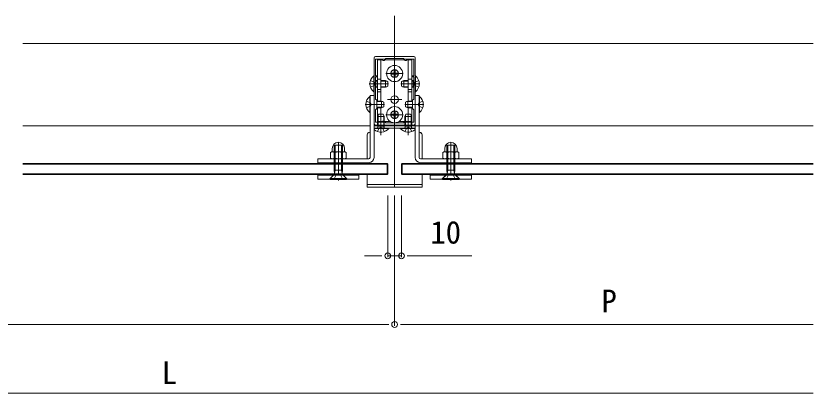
# Model space of a CAD drawing. Units: millimetres, scale not verified. Extents: x -990 to 990, y -1598 to 1604.
# Drawn here: x -291 to 290, y -515 to -240 of the extents above; entities that cross this region are included whole.
import ezdxf
from ezdxf.enums import TextEntityAlignment as Align

# ---------------------------------------------------------------- set-up
doc = ezdxf.new("R2010")
doc.units = ezdxf.units.MM
doc.header["$LTSCALE"] = 8
doc.linetypes.add('CHAIN2', pattern=[12, 9, -1, 1, -1])
doc.linetypes.add('DASHED3', pattern=[4, 3, -1])
for name, color, linetype, lineweight in [('0-2_YKK_ZWAK', 4, 'Continuous', 9), ('0-3_YKK_11', 2, 'Continuous', 9), ('0-5_YKK_13', 6, 'Continuous', 9), ('0-6_YKK_D', 7, 'Continuous', 9)]:
    doc.layers.add(name, color=color, linetype=linetype, lineweight=lineweight)
doc.styles.add('ＭＳ ゴシック', font='')
doc.styles.get('ＭＳ ゴシック').set_extended_font_data('MS Gothic')

msp = doc.modelspace()

# ---------------------------------------------------------------- linework, layer by layer
at = {"layer": '0-2_YKK_ZWAK'}
for p, q in [((-27.5, -272.188), (-23.866, -272.188)), ((-27.5, -272.188), (-27.5, -302.188)), ((-25, -302.188), (-25, -272.188)), ((-22.134, -272.188), (-7.866, -272.188)), ((-6.134, -272.188), (-2.5, -272.188)), ((-5, -302.188), (-5, -272.188)), ((-2.5, -302.185), (-2.5, -272.188)), ((-30.248, -283.788), (-30, -283.788)), ((-30.248, -283.788), (-30.248, -295.588)), ((-30, -295.588), (-30, -283.788)), ((-17.5, -281.838), (-17.5, -282.538)), ((-17.5, -281.838), (-15.85, -281.838)), ((-17.5, -282.538), (-15.85, -282.538)), ((-15.35, -279.688), (-14.65, -279.688)), ((-15.35, -279.688), (-15.35, -281.338)), ((-15.35, -283.038), (-15.35, -284.688)), ((-15.35, -284.688), (-14.65, -284.688)), ((-14.65, -279.688), (-14.65, -281.338)), ((-14.65, -283.038), (-14.65, -284.688)), ((-14.15, -281.838), (-12.5, -281.838)), ((-14.15, -282.538), (-12.5, -282.538)), ((-12.5, -281.838), (-12.5, -282.538)), ((0, -295.588), (0, -283.788)), ((0.248, -283.788), (0, -283.788)), ((0.248, -283.788), (0.248, -295.588)), ((-28.6, -287.188), (-28.9, -287.297)), ((-28.6, -287.621), (-28.9, -287.558)), ((-28.6, -287.188), (-28.6, -292.188)), ((-28.6, -287.188), (-27.5, -287.188)), ((-28.6, -287.621), (-27.5, -287.621)), ((-27.5, -286.188), (-25, -286.188)), ((-25, -287.188), (-21.7, -287.188)), ((-25, -287.621), (-20.78, -287.621)), ((-21.7, -287.188), (-20, -287.988)), ((-21.7, -287.188), (-21.7, -292.188)), ((-20, -287.988), (-20, -291.388)), ((-8.3, -287.188), (-10, -287.988)), ((-10, -287.988), (-10, -291.388)), ((-5, -287.621), (-9.22, -287.621)), ((-5, -287.188), (-8.3, -287.188)), ((-8.3, -287.188), (-8.3, -292.188)), ((-5, -286.188), (-2.5, -286.188)), ((-1.4, -287.188), (-2.5, -287.188)), ((-1.4, -287.621), (-2.5, -287.621)), ((-1.4, -287.188), (-1.4, -292.188)), ((-1.4, -287.188), (-1.1, -287.297)), ((-1.4, -287.621), (-1.1, -287.558)), ((-30.248, -295.588), (-30, -295.588)), ((-28.6, -291.755), (-28.9, -291.818)), ((-28.6, -292.188), (-28.9, -292.079)), ((-28.6, -291.755), (-27.5, -291.755)), ((-28.6, -292.188), (-27.5, -292.188)), ((-27.5, -293.822), (-25, -293.822)), ((-27.5, -295.554), (-25, -295.554)), ((-25, -291.755), (-20.78, -291.755)), ((-25, -292.188), (-21.7, -292.188)), ((-20, -291.388), (-21.7, -292.188)), ((-10, -291.388), (-8.3, -292.188)), ((-5, -291.755), (-9.22, -291.755)), ((-5, -292.188), (-8.3, -292.188)), ((-5, -293.822), (-2.5, -293.822)), ((-5, -295.554), (-2.5, -295.554)), ((-1.4, -291.755), (-2.5, -291.755)), ((-1.4, -292.188), (-2.5, -292.188)), ((-1.4, -291.755), (-1.1, -291.818)), ((-1.4, -292.188), (-1.1, -292.079)), ((0.248, -295.588), (0, -295.588)), ((-33.148, -298.788), (-32.9, -298.788)), ((-33.148, -298.788), (-33.148, -310.588)), ((-32.9, -310.588), (-32.9, -298.788)), ((-30, -343.288), (-30, -298.188)), ((0, -343.288), (0, -298.188)), ((2.9, -310.588), (2.9, -298.788)), ((3.148, -298.788), (2.9, -298.788)), ((3.148, -298.788), (3.148, -310.588)), ((-28, -302.188), (-24.6, -302.188)), ((-28, -302.621), (-23.68, -302.621)), ((-28, -306.755), (-23.68, -306.755)), ((-28, -307.188), (-24.6, -307.188)), ((-27.5, -307.188), (-27.5, -317.188)), ((-25, -317.188), (-25, -307.188)), ((-24.6, -302.188), (-22.9, -302.988)), ((-24.6, -302.188), (-24.6, -307.188)), ((-22.9, -306.388), (-24.6, -307.188)), ((-22.9, -302.988), (-22.9, -306.388)), ((-5.4, -302.188), (-7.1, -302.988)), ((-7.1, -302.988), (-7.1, -306.388)), ((-7.1, -306.388), (-5.4, -307.188)), ((-2, -302.621), (-6.32, -302.621)), ((-2, -306.755), (-6.32, -306.755)), ((-2, -302.188), (-5.4, -302.188)), ((-5.4, -302.188), (-5.4, -307.188)), ((-2, -307.188), (-5.4, -307.188)), ((-5, -317.188), (-5, -307.188)), ((-2.5, -317.188), (-2.5, -307.185)), ((-33.148, -310.588), (-32.9, -310.588)), ((-17.5, -311.838), (-17.5, -312.538)), ((-17.5, -311.838), (-15.85, -311.838)), ((-17.5, -312.538), (-15.85, -312.538)), ((-15.35, -309.688), (-14.65, -309.688)), ((-15.35, -309.688), (-15.35, -311.338)), ((-15.35, -313.038), (-15.35, -314.688)), ((-14.65, -309.688), (-14.65, -311.338)), ((-14.65, -313.038), (-14.65, -314.688)), ((-14.15, -311.838), (-12.5, -311.838)), ((-14.15, -312.538), (-12.5, -312.538)), ((-12.5, -311.838), (-12.5, -312.538)), ((3.148, -310.588), (2.9, -310.588)), ((-27.5, -317.188), (-23.866, -317.188)), ((-22.134, -317.188), (-18.127, -317.188)), ((-15.35, -314.688), (-14.65, -314.688)), ((-11.873, -317.188), (-7.866, -317.188)), ((-6.134, -317.188), (-2.5, -317.188)), ((0, -319.888), (-30, -319.888)), ((0, -321.888), (-30, -321.888)), ((-19.1, -321.888), (-30, -321.888)), ((-30, -322.136), (-19.1, -322.136)), ((-19.1, -322.136), (-19.1, -321.888)), ((-10.9, -321.888), (0, -321.888)), ((-10.9, -322.136), (-10.9, -321.888)), ((0, -322.136), (-10.9, -322.136)), ((-35, -326.888), (-35, -344.288)), ((5, -344.288), (5, -326.888)), ((-60.5, -336.788), (-60.5, -338.788)), ((-51.5, -336.788), (-51.5, -338.788)), ((21.5, -336.788), (21.5, -338.788)), ((30.5, -336.788), (30.5, -338.788)), ((-58.887, -343.841), (-58.887, -339.735)), ((-53.113, -343.841), (-53.113, -339.735)), ((23.113, -343.841), (23.113, -339.735)), ((28.887, -343.841), (28.887, -339.735)), ((-20.5, -347.688), (-286, -347.688)), ((-20, -348.188), (-286, -348.188)), ((-71, -347.188), (-71, -344.288)), ((-71, -344.288), (-33.9, -344.288)), ((-71, -347.188), (-33.9, -347.188)), ((-61.774, -343.841), (-61, -344.288)), ((-51, -344.288), (-61, -344.288)), ((-50.226, -343.841), (-51, -344.288)), ((-35, -347.188), (-35, -347.688)), ((-20.5, -355.688), (-20.5, -347.688)), ((-20.5, -347.688), (-20, -348.188)), ((-20, -355.188), (-20, -348.188)), ((-9.5, -347.688), (-10, -348.188)), ((-10, -355.188), (-10, -348.188)), ((-10, -348.188), (290, -348.188)), ((-9.5, -347.688), (290, -347.688)), ((-9.5, -355.688), (-9.5, -347.688)), ((41, -344.288), (3.9, -344.288)), ((41, -347.188), (3.9, -347.188)), ((5, -347.688), (5, -347.188)), ((20.226, -343.841), (21, -344.288)), ((21, -344.288), (31, -344.288)), ((31.774, -343.841), (31, -344.288)), ((41, -347.188), (41, -344.288)), ((-286, -355.188), (-20, -355.188)), ((-286, -355.688), (-20.5, -355.688)), ((-62, -359.438), (-62, -359.188)), ((-62, -359.438), (-50, -359.438)), ((-50, -359.438), (-50, -359.188)), ((-35, -355.688), (-35, -365.056)), ((-20.5, -355.688), (-20, -355.188)), ((290, -355.188), (-10, -355.188)), ((-9.5, -355.688), (-10, -355.188)), ((290, -355.688), (-9.5, -355.688)), ((20, -359.438), (20, -359.188)), ((32, -359.438), (20, -359.438)), ((32, -359.438), (32, -359.188)), ((-35, -363.056), (5, -363.056))]:
    msp.add_line(p, q, dxfattribs=at)
at = {"layer": '0-2_YKK_ZWAK', "linetype": 'CHAIN2'}
for p, q in [((-15, -270.988), (-15, -320.188)), ((-15, -288.488), (-15, -275.888)), ((-21.3, -282.188), (-8.7, -282.188)), ((-9.7, -282.188), (-20.3, -282.188)), ((-33.5, -289.688), (-19.5, -289.688)), ((-20.7, -289.688), (-30.7, -289.688)), ((3.5, -289.688), (-10.5, -289.688)), ((-9.3, -289.688), (0.7, -289.688)), ((-9.7, -301.188), (-20.3, -301.188)), ((-36.4, -304.688), (-22.4, -304.688)), ((-15, -318.488), (-15, -305.888)), ((6.4, -304.688), (-7.6, -304.688)), ((-25, -325.388), (-25, -311.388)), ((-21.3, -312.188), (-8.7, -312.188)), ((-9.7, -312.188), (-20.3, -312.188)), ((-5, -325.388), (-5, -311.388)), ((-25, -327.021), (-25, -314.278)), ((-5, -327.021), (-5, -314.278)), ((-15, -364.888), (-15, -319.888))]:
    msp.add_line(p, q, dxfattribs=at)
at = {"layer": '0-2_YKK_ZWAK', "linetype": 'DASHED3'}
for p, q in [((-32.583, -287.188), (-29.865, -288.543)), ((-29.256, -289.688), (-29.865, -288.543)), ((-29.256, -289.688), (-29.865, -290.833)), ((-0.744, -289.688), (-0.135, -288.543)), ((-0.744, -289.688), (-0.135, -290.833)), ((2.583, -287.188), (-0.135, -288.543)), ((-32.583, -292.188), (-29.865, -290.833)), ((2.583, -292.188), (-0.135, -290.833)), ((-35.483, -302.188), (-32.765, -303.543)), ((-35.483, -307.188), (-32.765, -305.833)), ((-32.156, -304.688), (-32.765, -303.543)), ((-32.156, -304.688), (-32.765, -305.833)), ((2.156, -304.688), (2.765, -303.543)), ((2.156, -304.688), (2.765, -305.833)), ((5.483, -302.188), (2.765, -303.543)), ((5.483, -307.188), (2.765, -305.833)), ((-27.5, -313.588), (-26.7, -311.888)), ((-27.5, -320.488), (-27.5, -313.588)), ((-27.5, -313.588), (-22.5, -313.588)), ((-27.067, -320.488), (-27.067, -312.668)), ((-26.7, -311.888), (-23.3, -311.888)), ((-23.3, -311.888), (-22.5, -313.588)), ((-22.933, -320.488), (-22.933, -312.668)), ((-22.5, -320.488), (-22.5, -313.588)), ((-6.7, -311.888), (-7.5, -313.588)), ((-7.5, -320.488), (-7.5, -313.588)), ((-2.5, -313.588), (-7.5, -313.588)), ((-7.067, -320.488), (-7.067, -312.668)), ((-3.3, -311.888), (-6.7, -311.888)), ((-2.5, -313.588), (-3.3, -311.888)), ((-2.933, -320.488), (-2.933, -312.668)), ((-2.5, -320.488), (-2.5, -313.588)), ((-27.5, -320.488), (-22.5, -320.488)), ((-27.5, -320.488), (-27.284, -321.083)), ((-27.5, -324.471), (-26.145, -321.753)), ((-27.067, -320.488), (-27.26, -321.411)), ((-25, -321.144), (-26.145, -321.753)), ((-25, -321.144), (-23.855, -321.753)), ((-22.5, -324.471), (-23.855, -321.753)), ((-22.933, -320.488), (-22.74, -321.411)), ((-22.5, -320.488), (-22.716, -321.083)), ((-2.5, -320.488), (-7.5, -320.488)), ((-7.5, -320.488), (-7.284, -321.083)), ((-7.5, -324.471), (-6.145, -321.753)), ((-7.067, -320.488), (-7.26, -321.411)), ((-5, -321.144), (-6.145, -321.753)), ((-5, -321.144), (-3.855, -321.753)), ((-2.5, -324.471), (-3.855, -321.753)), ((-2.933, -320.488), (-2.74, -321.411)), ((-2.5, -320.488), (-2.716, -321.083)), ((-59, -334.438), (-53, -334.438)), ((-58.25, -352.642), (-58.25, -334.438)), ((-53.75, -352.642), (-53.75, -334.438)), ((-53, -352.642), (-53, -334.438)), ((29, -334.438), (23, -334.438)), ((23, -352.642), (23, -334.438)), ((23.75, -352.642), (23.75, -334.438)), ((28.25, -352.642), (28.25, -334.438)), ((-59, -352.642), (-58.726, -354.753)), ((-58.738, -355.137), (-58.25, -352.642)), ((-53.262, -355.137), (-53.75, -352.642)), ((-53, -352.642), (-53.274, -354.753)), ((23, -352.642), (23.274, -354.753)), ((23.262, -355.137), (23.75, -352.642)), ((28.738, -355.137), (28.25, -352.642)), ((29, -352.642), (28.726, -354.753)), ((-62.5, -359.188), (-59.5, -356.188)), ((-62, -358.688), (-59.067, -355.756)), ((-62, -358.688), (-50, -358.688)), ((-62, -359.188), (-62, -358.688)), ((-59.35, -359.438), (-57.905, -356.475)), ((-53.033, -355.642), (-58.967, -355.642)), ((-56, -355.462), (-57.905, -356.475)), ((-56, -355.462), (-54.095, -356.475)), ((-52.65, -359.438), (-54.095, -356.475)), ((-50, -358.688), (-52.933, -355.756)), ((-49.5, -359.188), (-52.5, -356.188)), ((-50, -359.188), (-50, -358.688)), ((19.5, -359.188), (22.5, -356.188)), ((20, -358.688), (22.933, -355.756)), ((32, -358.688), (20, -358.688)), ((20, -359.188), (20, -358.688)), ((22.65, -359.438), (24.095, -356.475)), ((23.033, -355.642), (28.967, -355.642)), ((26, -355.462), (24.095, -356.475)), ((26, -355.462), (27.905, -356.475)), ((29.35, -359.438), (27.905, -356.475)), ((32, -358.688), (29.067, -355.756)), ((32.5, -359.188), (29.5, -356.188)), ((32, -359.188), (32, -358.688))]:
    msp.add_line(p, q, dxfattribs=at)
at = {"layer": '0-2_YKK_ZWAK'}
for points in [[(-32.9, -343.288), (-32.9, -298.188), (-30, -298.188)], [(2.9, -343.288), (2.9, -298.188), (0, -298.188)], [(-61.774, -343.841), (-61.774, -339.735), (-61, -339.288)], [(-50.226, -343.841), (-50.226, -339.735), (-51, -339.288), (-61, -339.288)], [(20.226, -343.841), (20.226, -339.735), (21, -339.288), (31, -339.288)], [(31.774, -343.841), (31.774, -339.735), (31, -339.288)], [(-35, -365.056), (5, -365.056), (5, -355.688)]]:
    msp.add_lwpolyline(points, dxfattribs=at)
at = {"layer": '0-2_YKK_ZWAK', "linetype": 'DASHED3'}
for points in [[(-53, -352.642), (-59, -352.642), (-59, -334.438)], [(-56, -332.223), (-56, -359.188), (-56, -360.231)], [(23, -352.642), (29, -352.642), (29, -334.438)], [(26, -332.223), (26, -359.188), (26, -360.231)]]:
    msp.add_lwpolyline(points, dxfattribs=at)
at = {"layer": '0-2_YKK_ZWAK'}
for points in [[(-43.5, -347.688), (-43.5, -347.188), (-68.5, -347.188), (-68.5, -347.688)], [(13.5, -347.688), (13.5, -347.188), (38.5, -347.188), (38.5, -347.688)], [(-71, -359.188), (-41, -359.188), (-41, -356.188), (-71, -356.188)], [(-68.5, -356.188), (-43.5, -356.188), (-43.5, -355.688), (-68.5, -355.688)], [(41, -359.188), (11, -359.188), (11, -356.188), (41, -356.188)], [(38.5, -356.188), (13.5, -356.188), (13.5, -355.688), (38.5, -355.688)]]:
    msp.add_lwpolyline(points, close=True, dxfattribs=at)
for centre, radius in [((-15, -282.188), 5.9), ((-15, -301.188), 2.75), ((-15, -312.188), 5.9)]:
    msp.add_circle(centre, radius, dxfattribs=at)
at = {"layer": '0-2_YKK_ZWAK', "linetype": 'DASHED3'}
for centre in [(-15, -282.188), (-15, -312.188)]:
    msp.add_circle(centre, 2.75, dxfattribs=at)
at = {"layer": '0-2_YKK_ZWAK'}
for centre, radius, start, end in [((-23, -271.688), 1, 210, 330), ((-7, -271.688), 1, 210, 330), ((-25.3, -289.688), 7.7, 129.98312, 230.01688), ((-15.85, -281.338), 0.5, 270, 0), ((-15.85, -283.038), 0.5, 0, 90), ((-14.15, -281.338), 0.5, 180, 270), ((-14.15, -283.038), 0.5, 90, 180), ((-4.7, -289.688), 7.7, 309.98312, 50.01688), ((-28.2, -304.688), 7.7, 129.98312, 230.01688), ((-1.8, -304.688), 7.7, 309.98312, 50.01688), ((-15.85, -311.338), 0.5, 270, 0), ((-15.85, -313.038), 0.5, 0, 90), ((-14.15, -311.338), 0.5, 180, 270), ((-14.15, -313.038), 0.5, 90, 180), ((-23, -317.688), 1, 30, 150), ((-7, -317.688), 1, 30, 150), ((-33, -326.887), 2, 90, 180), ((-33, -326.922), 2, 90, 180), ((-33, -322.887), 2, 270, 272.86598), ((-33, -322.922), 2, 270, 272.86598), ((-25, -317.188), 7.7, 229.50734, 320.01688), ((-5, -317.188), 7.7, 219.98312, 310.49266), ((3, -322.887), 2, 267.13402, 270), ((3, -322.922), 2, 267.13402, 270), ((3, -326.887), 2, 0, 90), ((3, -326.922), 2, 0, 90), ((-56, -336.788), 4.5, 0, 180), ((26, -336.788), 4.5, 0, 180), ((-60.33, -341.844), 2.556, 55.61575, 124.38425), ((-61, -338.788), 0.5, 270, 0), ((-56, -348.841), 9.553, 72.41205, 107.58795), ((-51.67, -341.844), 2.556, 55.61575, 124.38425), ((-51, -338.788), 0.5, 180, 270), ((21.67, -341.844), 2.556, 55.61575, 124.38425), ((21, -338.788), 0.5, 270, 0), ((26, -348.841), 9.553, 72.41205, 107.58795), ((30.33, -341.844), 2.556, 55.61575, 124.38425), ((31, -338.788), 0.5, 180, 270), ((-60.33, -341.732), 2.556, 235.61575, 304.38425), ((-56, -334.735), 9.553, 252.41205, 287.58795), ((-51.67, -341.732), 2.556, 235.61575, 304.38425), ((-33.9, -343.288), 3.9, 270, 0), ((-33.9, -343.288), 1, 270, 0), ((3.9, -343.288), 3.9, 180, 270), ((3.9, -343.288), 1, 180, 270), ((21.67, -341.732), 2.556, 235.61575, 304.38425), ((26, -334.735), 9.553, 252.41205, 287.58795), ((30.33, -341.732), 2.556, 235.61575, 304.38425)]:
    msp.add_arc(centre, radius, start, end, dxfattribs=at)
at = {"layer": '0-2_YKK_ZWAK', "linetype": 'DASHED3'}
for centre, radius, start, end in [((-27.848, -321.288), 0.6, 270, 19.96957), ((-22.152, -321.288), 0.6, 160.03043, 270), ((-7.848, -321.288), 0.6, 270, 19.96957), ((-2.152, -321.288), 0.6, 160.03043, 270), ((-59.916, -354.907), 1.2, 315, 7.39547), ((-52.084, -354.907), 1.2, 172.60453, 225), ((22.084, -354.907), 1.2, 315, 7.39547), ((29.916, -354.907), 1.2, 172.60453, 225)]:
    msp.add_arc(centre, radius, start, end, dxfattribs=at)
at = {"layer": '0-3_YKK_11'}
for p, q in [((-15, -353.688), (-15, -240.188)), ((-286, -260.188), (290, -260.188)), ((-286, -320.188), (-32.9, -320.188)), ((-30, -320.188), (2.4, -320.188)), ((3.5, -320.188), (290, -320.188))]:
    msp.add_line(p, q, dxfattribs=at)
at = {"layer": '0-5_YKK_13'}
for p, q in [((-20, -371.056), (-20, -416.056)), ((-15, -371.056), (-15, -466.056)), ((-15, -371.056), (-15, -466.056)), ((-10, -371.056), (-10, -416.056)), ((-28.5, -415.056), (-37, -415.056)), ((-24.25, -415.056), (-28.5, -415.056)), ((-20, -415.056), (-10, -415.056)), ((-5.75, -415.056), (-1.5, -415.056)), ((-1.5, -415.056), (41.4, -415.056)), ((-656.5, -465.056), (-23.5, -465.056)), ((-19.25, -465.056), (-23.5, -465.056)), ((-10.75, -465.056), (-6.5, -465.056)), ((-6.5, -465.056), (290, -465.056)), ((-647.5, -515.056), (290, -515.056))]:
    msp.add_line(p, q, dxfattribs=at)
for centre, start, end in [((-20, -415.056), 0, 180), ((-20, -415.056), 180, 0), ((-10, -415.056), 0, 180), ((-10, -415.056), 180, 0), ((-15, -465.056), 0, 180), ((-15, -465.056), 0, 180), ((-15, -465.056), 180, 0), ((-15, -465.056), 180, 0)]:
    msp.add_arc(centre, 2.125, start, end, dxfattribs=at)
at = {"layer": '0-6_YKK_D'}
for p, q in [((-30, -270.688), (-30, -318.688)), ((-1, -269.688), (-29, -269.688)), ((0, -318.688), (0, -270.688)), ((-1.1, -300.788), (-1.1, -284.688)), ((-29, -319.688), (-1, -319.688))]:
    msp.add_line(p, q, dxfattribs=at)
msp.add_lwpolyline([(-1.1, -300.788), (-1.1, -284.688), (-2, -284.688), (-2, -283.888), (-1.1, -283.888), (-1.1, -271.688), (-8, -271.688), (-8.5, -271.188), (-21.5, -271.188), (-22, -271.688), (-28.9, -271.688), (-28.9, -283.888), (-28, -283.888), (-28, -284.688), (-28.9, -284.688), (-28.9, -300.788), (-28, -301.688), (-28, -307.688), (-28.9, -308.588), (-28.9, -317.688), (-22, -317.688), (-21.5, -318.188), (-8.5, -318.188), (-8, -317.688), (-1.1, -317.688), (-1.1, -308.588), (-2, -307.688), (-2, -301.688)], close=True, dxfattribs=at)
for centre, start, end in [((-29, -270.688), 90.00001, 179.99999), ((-1, -270.688), 0.00001, 89.99999), ((-29, -318.688), 180.00001, 269.99999), ((-1, -318.688), 270.00001, 359.99999)]:
    msp.add_arc(centre, 1, start, end, dxfattribs=at)

# ---------------------------------------------------------------- texts
at = {"layer": '0-5_YKK_13', "style": 'ＭＳ ゴシック'}
for s, p in [('10', (11, -411.056)), ('P', (135.75, -461.056)), ('L', (-184.75, -513.456))]:
    msp.add_text(s, height=16.5, dxfattribs=at).set_placement(p, align=Align.BOTTOM_LEFT)

doc.saveas('drawing.dxf')
